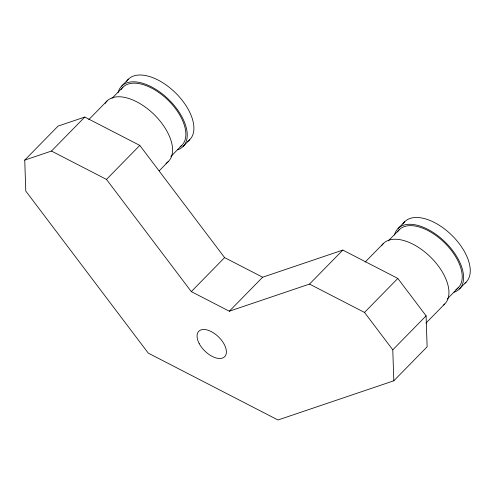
<?xml version="1.0" encoding="UTF-8"?>
<svg xmlns="http://www.w3.org/2000/svg" width="495" height="495" viewBox="0 0 495 495"><rect width="100%" height="100%" fill="white"/><g stroke="black" fill="none" stroke-linecap="round" stroke-linejoin="round"><path stroke-width="0.74" d="M24.75 160.102L58.064 126.101L84.793 117.055L139.8 145.412L224.606 257.61L262.641 277.219L342.825 250.08L397.825 278.438L426.096 315.835L427.123 346.797L393.81 380.797L277.98 419.995L148.283 353.139L25.777 191.064L24.75 160.102L51.48 151.055L84.793 117.055M88.803 119.598L107.075 100.955M121.733 85.994L128.397 79.194M111.95 98.412L122.946 87.188M51.48 151.055L106.481 179.413L139.8 145.412M170.843 156.544L181.832 145.32M159.248 170.8L168.387 161.475M183.045 146.514L189.709 139.714M106.481 179.413L191.293 291.611L224.606 257.61M191.293 291.611L229.321 311.219L262.641 277.219M229.321 311.219L309.511 284.081L342.825 250.08M365.168 262.072L383.439 243.429M398.098 228.467L404.762 221.667M388.315 240.886L399.31 229.661M309.511 284.081L364.512 312.432L397.825 278.438M393.81 380.797L392.782 349.835L426.096 315.835M447.202 299.017L458.197 287.793M425.941 323.142L444.751 303.949M459.41 288.987L466.073 282.187M364.512 312.432L392.782 349.835M402.862 224.08A43.077 23.383 44.4 0 1 450.976 234.451A43.077 23.383 44.4 0 1 464.923 283.202M394.478 235.045A43.077 23.383 44.4 0 1 444.516 241.449A43.077 23.383 44.4 0 1 454.076 292.229M397.479 231.982A41.376 22.461 44.4 0 1 444.671 242.884A41.376 22.461 44.4 0 1 455.87 289.612M381.54 245.842A43.077 23.383 44.4 0 1 429.654 256.212A43.077 23.383 44.4 0 1 443.6 304.963M126.497 81.607A43.077 23.383 44.4 0 1 175.626 92.961A43.077 23.383 44.4 0 1 187.283 141.613M118.113 92.571A43.077 23.383 44.4 0 1 168.151 98.975A43.077 23.383 44.4 0 1 177.711 149.756M121.12 89.508A41.376 22.461 44.4 0 1 167.824 99.941A41.376 22.461 44.4 0 1 180.131 146.737M105.175 103.368A43.077 23.383 44.4 0 1 154.304 114.722A43.077 23.383 44.4 0 1 165.961 163.369M199.225 343.635A18.136 9.844 44.4 0 0 224.625 356.734A18.136 9.844 44.4 0 0 211.309 331.607A18.136 9.844 44.4 0 0 199.225 343.635"/></g></svg>
